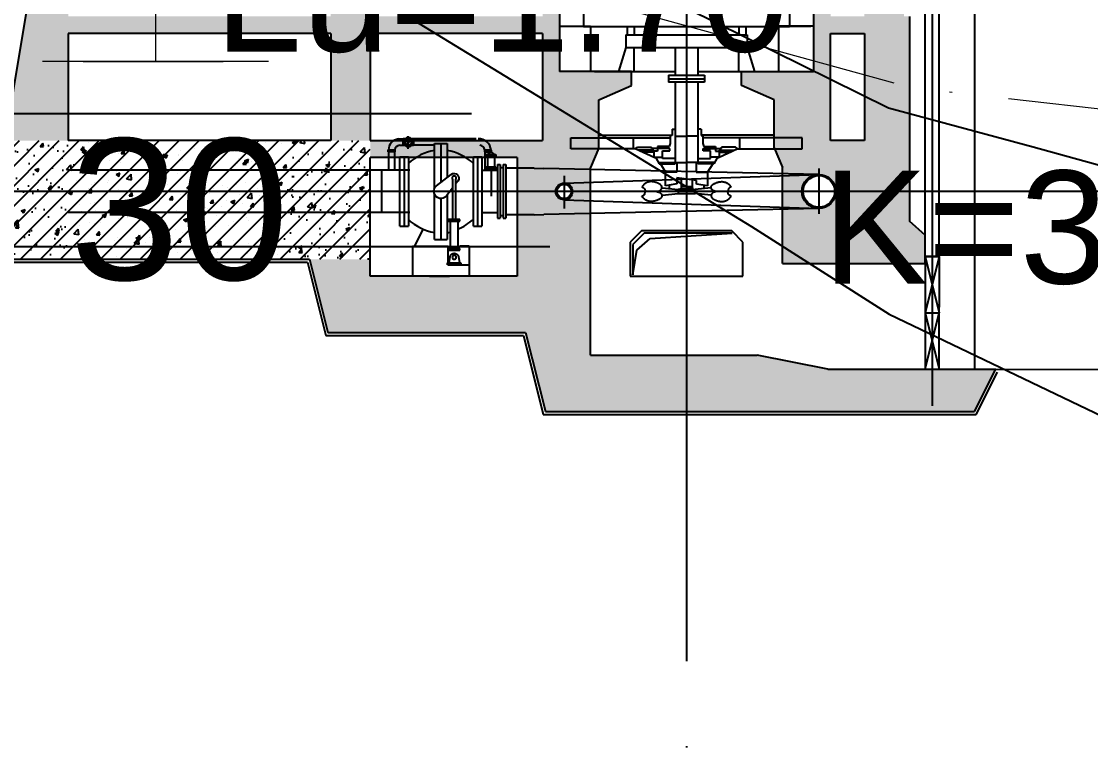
# Model space of a CAD drawing. Header units: inches. Extents: x 444671 to 463716, y 1783086 to 1794968.
# Drawn here: x 458194.8 to 458232.68, y 1784085.65 to 1784111.38 of the extents above; entities that cross this region are included whole.
import ezdxf

# ---------------------------------------------------------------- set-up
doc = ezdxf.new("R2010")
doc.units = ezdxf.units.IN
doc.header["$MEASUREMENT"] = 0
doc.linetypes.add('ACAD_ISO04W100', pattern=[30, 24, -3, 0, -3])
doc.linetypes.add('NG', pattern=[1.8, 0.8, -0.1, 0, -0.1, 0.8])
doc.layers.add('CONGTRINH', color=2, linetype='Continuous')
doc.layers.add('khoanmoi', color=3, linetype='Continuous')
for name, color, linetype, lineweight in [('doi', 33, 'Continuous', 25), ('nuocngam', 5, 'Continuous', 20), ('tham', 145, 'Continuous', 13)]:
    doc.layers.add(name, color=color, linetype=linetype, lineweight=lineweight)
doc.styles.add('25', font='', dxfattribs={"height": 5})
doc.styles.add('vn', font='')
doc.styles.get('25').set_extended_font_data('.VnArial')
doc.styles.get('vn').set_extended_font_data('.VnArial')
doc.linetypes.add('_lA2', pattern='A,2,-0.2,["xx",Standard,S=0.1,R=0,X=-0.1,Y=-0.05],-0.18', length=2.38)
doc.linetypes.add('_lB', pattern='A,2,-0.2,["xxx",Standard,S=0.1,R=0,X=-0.1,Y=-0.05],-0.26', length=2.46)

msp = doc.modelspace()

# ---------------------------------------------------------------- hatches: boundary and pattern name
at = {"layer": 'CONGTRINH'}
h = msp.add_hatch(dxfattribs=at)
h.set_pattern_fill('BETONGCT', color=256, scale=200, style=0)
h.set_pattern_definition([(50, (457271.7678, 1784018.2081), (1.4345204, -0.1255043), [0.15, -1.65]), (355, (457271.7678, 1784018.2081), (-0.2775027, 1.5043842), [0.12, -1.32]), (100.4514, (457271.8874, 1784018.1977), (1.1570188, 1.378879), [0.1274804, -1.4022841]), (46.1842, (457271.7678, 1784018.6081), (2.1344822, -0.331038), [0.225, -2.475]), (96.6356, (457271.9457, 1784018.5805), (1.8693255, 1.9482356), [0.1912206, -2.103426]), (351.1842, (457271.7678, 1784018.6081), (1.869324, 1.948237), [0.18, -1.98]), (21, (457271.9678, 1784018.5081), (1.1938142, -0.8052377), [0.15, -1.65]), (326, (457271.9678, 1784018.5081), (0.4866307, 1.4503), [0.12, -1.32]), (71.4514, (457272.0673, 1784018.441), (1.6804453, 0.645061), [0.1274804, -1.4022841]), (37.499997, (457271.7678, 1784018.2081), (0.0243197, 0.66578766), [0, -1.304, 0, -1.34, 0, -1.325]), (7.5, (457271.7678, 1784018.2081), (0.5261391, 0.78882337), [0, -0.76400003, 0, -1.27400006, 0, -0.505]), (327.5, (457271.3218, 1784018.2081), (1.06764492, -0.04510974), [0, -0.5, 0, -1.56, 0, -2.07]), (317.5, (457271.1218, 1784018.2081), (1.1663724, 0.20020995), [0, -0.65, 0, -1.036, 0, -1.47]), (45, (457271.7678, 1784018.2081), (-0.7071068, 0.7071067), []), (45, (457271.7678, 1784018.9152), (-0.7071068, 0.7071067), [])])
h.paths.add_polyline_path([(458196.4631, 1784110.9531), (458205.7631, 1784110.9531), (458205.7631, 1784107.1531), (458207.1631, 1784107.1531), (458207.1631, 1784107.7969), (458207.1631, 1784110.9531), (458213.2627, 1784110.9531), (458213.2627, 1784107.1531), (458207.1631, 1784107.1531), (458207.1631, 1784106.5531), (458212.363, 1784106.5531), (458212.363, 1784102.3531), (458207.1631, 1784102.3531), (458207.1631, 1784102.9517), (458205.0135, 1784102.9517), (458205.6631, 1784100.3531), (458212.663, 1784100.3531), (458213.363, 1784097.5531), (458228.563, 1784097.5531), (458229.313, 1784099.0531), (458223.363, 1784099.0531), (458220.863, 1784099.5531), (458214.963, 1784099.5531), (458214.963, 1784106.2031), (458215.2628, 1784106.8681), (458215.2628, 1784108.6029), (458216.413, 1784109.1029), (458216.413, 1784109.5986), (458213.8627, 1784109.6029), (458213.8627, 1784116.1531), (458195.4631, 1784116.1531), (458195.4631, 1784114.6531), (458194.2131, 1784107.1531), (458196.4631, 1784107.1531)])
h.paths.add_polyline_path([(458196.4631, 1784111.5531), (458196.4631, 1784115.5531), (458205.7631, 1784115.5531), (458205.7631, 1784111.5531)], flags=16)
h.paths.add_polyline_path([(458207.1631, 1784111.5531), (458207.1631, 1784115.5531), (458213.2627, 1784115.5531), (458213.2627, 1784111.5531)], flags=16)
edge = h.paths.add_edge_path(flags=16)
edge.add_ellipse((458214.0272, 1784105.3529), major_axis=(0.2096, 0.2096), ratio=1, start_angle=135, end_angle=315, ccw=False)
edge.add_ellipse((458214.0272, 1784105.3529), major_axis=(-0.2096, 0.2096), ratio=1, start_angle=-135, end_angle=45, ccw=False)
h.paths.add_polyline_path([(458226.813, 1784102.8031), (458226.813, 1784103.8031), (458226.263, 1784104.3031), (458226.263, 1784111.5531), (458226.063, 1784111.5531), (458226.063, 1784116.1531), (458222.8632, 1784116.1531), (458222.8632, 1784111.2029), (458222.8632, 1784109.6029), (458220.3132, 1784109.5986), (458220.3132, 1784109.1029), (458221.4632, 1784108.6029), (458221.4632, 1784106.9024), (458221.7632, 1784106.2031), (458221.7632, 1784102.8031)])
edge = h.paths.add_edge_path(flags=16)
edge.add_ellipse((458223.0501, 1784105.3529), major_axis=(-0.4269, 0.4269), ratio=1, start_angle=-135, end_angle=45, ccw=False)
edge.add_ellipse((458223.0501, 1784105.3529), major_axis=(-0.4269, 0.4269), ratio=1, start_angle=45, end_angle=225, ccw=False)
h.paths.add_polyline_path([(458223.463, 1784107.1531), (458223.463, 1784110.9531), (458224.663, 1784110.9531), (458224.663, 1784107.1531)], flags=16)
h.paths.add_polyline_path([(458223.4632, 1784111.5531), (458224.663, 1784111.5531), (458224.663, 1784115.5531), (458223.4632, 1784115.5531)], flags=17)
h = msp.add_hatch(dxfattribs=at)
h.set_pattern_fill('BETONGCT', color=256, scale=200, style=0)
h.set_pattern_definition([(50, (457271.7678, 1784072.3153), (1.4345204, -0.1255043), [0.15, -1.65]), (355, (457271.7678, 1784072.3153), (-0.2775027, 1.5043842), [0.12, -1.32]), (100.4514, (457271.8874, 1784072.3048), (1.1570188, 1.378879), [0.1274804, -1.4022841]), (46.1842, (457271.7678, 1784072.7153), (2.1344822, -0.331038), [0.225, -2.475]), (96.6356, (457271.9457, 1784072.6877), (1.8693255, 1.9482356), [0.1912206, -2.103426]), (351.1842, (457271.7678, 1784072.7153), (1.869324, 1.948237), [0.18, -1.98]), (21, (457271.9678, 1784072.6153), (1.1938142, -0.8052377), [0.15, -1.65]), (326, (457271.9678, 1784072.6153), (0.4866307, 1.4503), [0.12, -1.32]), (71.4514, (457272.0673, 1784072.5482), (1.6804453, 0.645061), [0.1274804, -1.4022841]), (37.499997, (457271.7678, 1784072.3153), (0.0243197, 0.66578766), [0, -1.304, 0, -1.34, 0, -1.325]), (7.5, (457271.7678, 1784072.3153), (0.5261391, 0.78882337), [0, -0.76400003, 0, -1.27400006, 0, -0.505]), (327.5, (457271.3218, 1784072.3153), (1.06764492, -0.04510974), [0, -0.5, 0, -1.56, 0, -2.07]), (317.5, (457271.1218, 1784072.3153), (1.1663724, 0.20020995), [0, -0.65, 0, -1.036, 0, -1.47]), (45, (457271.7678, 1784072.3153), (-0.7071068, 0.7071067), []), (45, (457271.7678, 1784073.0224), (-0.7071068, 0.7071067), [])])
h.paths.add_polyline_path([(458194.2131, 1784107.1531), (458193.9631, 1784105.653), (458193.9631, 1784105.3529), (458207.1631, 1784105.3529), (458207.1631, 1784107.1531)])
h.paths.add_polyline_path([(458200.8627, 1784103.2254), (458201.3636, 1784103.2254), (458201.1132, 1784102.9517), (458207.1631, 1784102.9517), (458207.1631, 1784105.3529), (458193.9631, 1784105.3529), (458193.9631, 1784102.9517), (458201.1131, 1784102.9517)])
h.paths.add_polyline_path([(458205.8425, 1784106.2333), (458205.8425, 1784107.4729), (458206.4509, 1784107.4729), (458206.4509, 1784106.2333)], flags=9)
h.paths.add_polyline_path([(458205.8682, 1784103.8252), (458205.8682, 1784105.0809), (458206.4767, 1784105.0809), (458206.4767, 1784103.8252)], flags=24)
h.paths.add_polyline_path([(458201.2608, 1784103.4238), (458203.1308, 1784103.4238), (458203.1308, 1784104.0538), (458201.2608, 1784104.0538)], flags=24)

# ---------------------------------------------------------------- linework, layer by layer
at = {"layer": 'CONGTRINH', "color": 0, "linetype": 'ACAD_ISO04W100', "lineweight": 25}
msp.add_line((458218.363, 1784142.8076), (458218.363, 1784085.6504), dxfattribs=at)
at = {"layer": 'CONGTRINH'}
for p, q in [((458227.063, 1784122.5983), (458227.063, 1784097.7531)), ((458213.8627, 1784116.1531), (458213.8627, 1784109.6029)), ((458222.8632, 1784116.1531), (458222.8632, 1784109.6029)), ((458226.813, 1784102.8031), (458226.813, 1784116.1531)), ((458227.313, 1784103.0524), (458227.313, 1784116.1531)), ((458214.7131, 1784115.5387), (458214.7131, 1784111.1986)), ((458222.0131, 1784115.5387), (458222.0131, 1784111.1986)), ((458228.563, 1784114.9031), (458228.563, 1784099.0531)), ((458195.4631, 1784114.6531), (458193.9631, 1784105.653)), ((458226.263, 1784111.5531), (458226.263, 1784104.3031)), ((458205.7631, 1784110.9531), (458196.4631, 1784110.9531)), ((458196.4631, 1784110.9531), (458196.4631, 1784107.1531)), ((458205.7631, 1784110.9531), (458205.7631, 1784107.1531)), ((458207.1631, 1784110.9531), (458207.1631, 1784107.1531)), ((458213.2627, 1784110.9531), (458207.1631, 1784110.9531)), ((458213.2627, 1784110.9531), (458213.2627, 1784107.1531)), ((458213.8628, 1784111.2029), (458214.963, 1784111.2029)), ((458214.7131, 1784111.1986), (458222.0131, 1784111.1986)), ((458214.963, 1784111.2029), (458214.963, 1784109.6029)), ((458216.2631, 1784111.1986), (458216.2631, 1784110.8986)), ((458216.5131, 1784111.1986), (458216.5131, 1784110.8986)), ((458220.2131, 1784111.1986), (458220.2131, 1784110.8986)), ((458220.4631, 1784111.1986), (458220.4631, 1784110.8986)), ((458221.6232, 1784111.2029), (458221.6232, 1784109.6029)), ((458222.8632, 1784111.2029), (458221.6232, 1784111.2029)), ((458221.6232, 1784111.2029), (458222.763, 1784111.2029)), ((458223.463, 1784110.9531), (458224.663, 1784110.9531)), ((458223.463, 1784107.1531), (458223.463, 1784110.9531)), ((458224.663, 1784110.9531), (458224.663, 1784107.1531)), ((458216.2131, 1784110.8986), (458216.2131, 1784110.4486)), ((458216.2131, 1784110.8986), (458220.5131, 1784110.8986)), ((458220.5131, 1784110.8986), (458220.5131, 1784110.4486)), ((458216.2131, 1784110.4577), (458215.9535, 1784109.5986)), ((458216.2131, 1784110.4577), (458220.5131, 1784110.4577)), ((458216.5131, 1784109.5986), (458216.5131, 1784110.4577)), ((458217.9631, 1784110.4577), (458217.9631, 1784109.4686)), ((458218.7629, 1784110.4577), (458218.7629, 1784109.4686)), ((458220.2131, 1784109.5986), (458220.2131, 1784110.4577)), ((458220.5131, 1784110.4577), (458220.7727, 1784109.5986)), ((458216.413, 1784109.6029), (458213.8627, 1784109.6029)), ((458215.1031, 1784109.5986), (458217.9631, 1784109.5986)), ((458216.4131, 1784109.103), (458216.413, 1784109.6029)), ((458216.7305, 1784109.6029), (458217.4389, 1784109.6029)), ((458217.7216, 1784109.4686), (458219.0047, 1784109.4686)), ((458217.7216, 1784109.4686), (458217.7216, 1784109.2271)), ((458218.7629, 1784109.5986), (458221.6225, 1784109.5986)), ((458219.0047, 1784109.4686), (458219.0047, 1784109.2271)), ((458220.3132, 1784109.6029), (458222.8632, 1784109.6029)), ((458220.3132, 1784109.103), (458220.3132, 1784109.6029)), ((458215.2628, 1784108.6029), (458216.4131, 1784109.103)), ((458217.7216, 1784109.3486), (458219.0047, 1784109.3486)), ((458219.0047, 1784109.2271), (458217.7216, 1784109.2271)), ((458217.9631, 1784109.2271), (458217.9631, 1784106.3769)), ((458218.7629, 1784109.2271), (458218.7629, 1784106.3769)), ((458221.4632, 1784108.6029), (458220.3132, 1784109.103)), ((458215.2628, 1784106.9024), (458215.2628, 1784108.6029)), ((458221.4632, 1784106.9024), (458221.4632, 1784108.6029)), ((458210.7518, 1784108.1029), (458100.8848, 1784108.1029)), ((458217.8492, 1784107.5558), (458217.9631, 1784107.5558)), ((458217.8492, 1784107.5558), (458217.8492, 1784107.3364)), ((458218.8767, 1784107.5558), (458218.7629, 1784107.5558)), ((458218.8767, 1784107.5558), (458218.8767, 1784107.3364)), ((458205.7631, 1784107.1531), (458196.4631, 1784107.1531)), ((458207.1631, 1784107.1531), (458213.2627, 1784107.1531)), ((458208.1624, 1784107.214), (458208.3228, 1784107.214)), ((458208.3228, 1784106.9816), (458208.3228, 1784107.2283)), ((458208.3228, 1784107.2283), (458208.3944, 1784107.2283)), ((458208.3586, 1784106.9816), (458208.3586, 1784107.2283)), ((458208.3944, 1784107.2283), (458208.3944, 1784106.9816)), ((458208.5089, 1784106.8655), (458208.5089, 1784107.309)), ((458208.6235, 1784107.2283), (458208.695, 1784107.2283)), ((458208.6235, 1784106.9816), (458208.6235, 1784107.2283)), ((458208.6592, 1784106.9816), (458208.6592, 1784107.2283)), ((458208.695, 1784107.2283), (458208.695, 1784106.9816)), ((458210.9109, 1784107.214), (458208.695, 1784107.214)), ((458214.2628, 1784107.248), (458217.7821, 1784107.248)), ((458214.2628, 1784106.8681), (458214.2628, 1784107.248)), ((458215.2628, 1784107.3529), (458217.8492, 1784107.3529)), ((458216.4808, 1784106.8681), (458216.4808, 1784107.248)), ((458217.8492, 1784107.3364), (458217.7821, 1784107.3364)), ((458217.7821, 1784107.3364), (458217.7821, 1784107.052)), ((458217.9631, 1784107.3074), (458218.363, 1784107.3074)), ((458218.7629, 1784107.3074), (458218.3631, 1784107.3074)), ((458221.4632, 1784107.3529), (458218.8767, 1784107.3529)), ((458218.8767, 1784107.3364), (458218.9439, 1784107.3364)), ((458218.9439, 1784107.3364), (458218.9439, 1784107.052)), ((458222.4632, 1784107.248), (458218.9439, 1784107.248)), ((458220.2454, 1784106.8681), (458220.2454, 1784107.248)), ((458222.4632, 1784106.8681), (458222.4632, 1784107.248)), ((458224.663, 1784107.1531), (458223.463, 1784107.1531)), ((458207.7895, 1784106.8218), (458208.0365, 1784106.8218)), ((458207.7895, 1784106.7538), (458207.7895, 1784106.8218)), ((458207.7895, 1784106.7878), (458208.0365, 1784106.7878)), ((458208.0365, 1784106.8218), (458208.0365, 1784106.7538)), ((458208.194, 1784106.9945), (458208.3228, 1784106.9945)), ((458208.3944, 1784106.9816), (458208.3228, 1784106.9816)), ((458208.695, 1784106.9816), (458208.6235, 1784106.9816)), ((458209.438, 1784106.9923), (458208.695, 1784106.9923)), ((458209.438, 1784105.4619), (458209.438, 1784107.0538)), ((458209.438, 1784107.0538), (458209.888, 1784107.0538)), ((458209.663, 1784107.0538), (458209.663, 1784105.6694)), ((458209.888, 1784107.0538), (458209.888, 1784105.8441)), ((458211.2041, 1784106.8195), (458211.2041, 1784106.7516)), ((458211.4511, 1784106.8195), (458211.2041, 1784106.8195)), ((458211.4511, 1784106.7856), (458211.2041, 1784106.7856)), ((458211.4511, 1784106.7516), (458211.4511, 1784106.8195)), ((458216.545, 1784106.8681), (458214.2628, 1784106.8681)), ((458215.2628, 1784106.9024), (458214.963, 1784106.2031)), ((458217.2354, 1784106.5397), (458216.5449, 1784106.8681)), ((458216.545, 1784106.8681), (458216.6252, 1784106.9215)), ((458216.6251, 1784106.9215), (458217.1215, 1784106.9223)), ((458217.2027, 1784106.8122), (458216.6625, 1784106.8122)), ((458217.1215, 1784106.8791), (458217.1215, 1784106.9223)), ((458217.3313, 1784106.8791), (458217.1215, 1784106.8791)), ((458217.2027, 1784106.8122), (458217.2027, 1784106.5647)), ((458217.3327, 1784106.7831), (458217.2027, 1784106.7831)), ((458217.3313, 1784106.9402), (458217.3313, 1784106.8791)), ((458217.746, 1784106.9402), (458217.3313, 1784106.9402)), ((458217.3327, 1784106.8768), (458217.3327, 1784106.7831)), ((458217.7739, 1784106.8768), (458217.3327, 1784106.8768)), ((458217.5162, 1784106.517), (458217.5162, 1784106.7885)), ((458217.5162, 1784106.7885), (458217.7739, 1784106.7885)), ((458217.7821, 1784107.052), (458217.746, 1784106.9402)), ((458217.7739, 1784106.7885), (458217.7739, 1784106.8768)), ((458218.9439, 1784107.052), (458218.98, 1784106.9402)), ((458218.9521, 1784106.7885), (458218.9521, 1784106.8768)), ((458218.9521, 1784106.8768), (458219.3934, 1784106.8768)), ((458219.21, 1784106.7885), (458218.9521, 1784106.7885)), ((458218.98, 1784106.9402), (458219.3949, 1784106.9402)), ((458219.21, 1784106.517), (458219.21, 1784106.7885)), ((458219.3934, 1784106.8768), (458219.3934, 1784106.7831)), ((458219.3934, 1784106.7831), (458219.5234, 1784106.7831)), ((458219.3949, 1784106.9402), (458219.3949, 1784106.8791)), ((458219.3949, 1784106.8791), (458219.6046, 1784106.8791)), ((458220.1812, 1784106.8681), (458219.4908, 1784106.5397)), ((458219.5234, 1784106.8122), (458219.5234, 1784106.5647)), ((458219.5234, 1784106.8122), (458220.0637, 1784106.8122)), ((458219.6046, 1784106.8791), (458219.6046, 1784106.9223)), ((458220.1011, 1784106.9215), (458219.6046, 1784106.9223)), ((458220.1812, 1784106.8681), (458220.1011, 1784106.9215)), ((458220.1812, 1784106.8682), (458222.4632, 1784106.8681)), ((458221.4632, 1784106.9024), (458221.7632, 1784106.2031)), ((458212.363, 1784106.5531), (458207.1631, 1784106.5531)), ((458207.1631, 1784102.3531), (458207.1631, 1784106.5531)), ((458208.0365, 1784106.7538), (458207.7895, 1784106.7538)), ((458207.8038, 1784106.7538), (458207.8038, 1784106.1023)), ((458208.0222, 1784106.7538), (458208.0222, 1784106.1023)), ((458208.213, 1784104.1259), (458208.213, 1784106.5788)), ((458208.213, 1784106.5788), (458208.513, 1784106.5788)), ((458208.363, 1784106.5788), (458208.363, 1784104.1259)), ((458208.513, 1784106.5788), (458208.513, 1784104.1259)), ((458210.813, 1784104.1259), (458210.813, 1784106.5788)), ((458210.813, 1784106.5788), (458211.113, 1784106.5788)), ((458210.963, 1784106.5788), (458210.963, 1784104.1259)), ((458211.113, 1784106.5788), (458211.113, 1784104.1259)), ((458211.2041, 1784106.7516), (458211.4511, 1784106.7516)), ((458211.2184, 1784106.7516), (458211.2184, 1784106.1023)), ((458211.263, 1784106.6567), (458211.613, 1784106.6567)), ((458211.263, 1784106.6567), (458211.263, 1784106.5867)), ((458211.263, 1784106.5867), (458211.613, 1784106.5867)), ((458211.313, 1784106.5867), (458211.313, 1784106.2223)), ((458211.4368, 1784106.7516), (458211.4368, 1784106.7277)), ((458211.563, 1784106.5867), (458211.563, 1784106.2223)), ((458211.613, 1784106.6567), (458211.613, 1784106.5867)), ((458212.363, 1784106.5531), (458212.363, 1784102.3531)), ((458217.2027, 1784106.7433), (458216.8074, 1784106.7433)), ((458217.2027, 1784106.5647), (458217.5162, 1784106.5647)), ((458217.2768, 1784106.5397), (458217.2354, 1784106.5397)), ((458217.2769, 1784106.5397), (458217.3945, 1784106.3306)), ((458217.3684, 1784106.3769), (458218.363, 1784106.3769)), ((458217.9631, 1784106.5167), (458217.5162, 1784106.517)), ((458217.9649, 1784106.3306), (458217.9649, 1784106.3769)), ((458218.0228, 1784106.3769), (458218.0228, 1784106.0382)), ((458219.3577, 1784106.3769), (458218.3631, 1784106.3769)), ((458218.7034, 1784106.3769), (458218.7034, 1784106.0382)), ((458218.7614, 1784106.3306), (458218.7614, 1784106.3769)), ((458218.7629, 1784106.5167), (458219.21, 1784106.517)), ((458219.5234, 1784106.5647), (458219.21, 1784106.5647)), ((458219.4493, 1784106.5397), (458219.3317, 1784106.3306)), ((458219.4908, 1784106.5397), (458219.4493, 1784106.5397)), ((458219.5234, 1784106.7433), (458219.9187, 1784106.7433)), ((458208.5642, 1784106.1023), (458196.4631, 1784106.1022)), ((458207.563, 1784106.1023), (458207.563, 1784104.6017)), ((458208.213, 1784106.1023), (458207.563, 1784106.1023)), ((458211.113, 1784106.1023), (458211.663, 1784106.1023)), ((458211.263, 1784106.2223), (458211.263, 1784106.1023)), ((458211.263, 1784106.2223), (458211.613, 1784106.2223)), ((458211.263, 1784106.1723), (458211.613, 1784106.1723)), ((458211.438, 1784106.2046), (458211.438, 1784105.1815)), ((458211.613, 1784106.2223), (458211.613, 1784106.1023)), ((458211.663, 1784106.3038), (458211.663, 1784104.4009)), ((458211.663, 1784106.3038), (458211.763, 1784106.3038)), ((458211.763, 1784106.3038), (458211.763, 1784104.4009)), ((458211.763, 1784106.2038), (458211.863, 1784106.2038)), ((458211.863, 1784106.3038), (458211.863, 1784104.4009)), ((458211.863, 1784106.3038), (458211.963, 1784106.3038)), ((458211.963, 1784106.3038), (458211.963, 1784104.4009)), ((458212.963, 1784106.1773), (458211.963, 1784106.1773)), ((458212.963, 1784106.1773), (458213.313, 1784106.1696)), ((458223.0501, 1784105.9567), (458213.313, 1784106.1696)), ((458214.963, 1784099.5531), (458214.963, 1784106.2031)), ((458217.3945, 1784106.3306), (458217.4356, 1784106.3306)), ((458217.4356, 1784106.3306), (458217.6239, 1784106.0382)), ((458217.4356, 1784106.3306), (458217.9649, 1784106.3306)), ((458217.6238, 1784105.5468), (458217.6238, 1784106.0382)), ((458218.0228, 1784106.0382), (458217.6238, 1784106.0382)), ((458218.7034, 1784106.0382), (458219.1023, 1784106.0382)), ((458219.2906, 1784106.3306), (458218.7614, 1784106.3306)), ((458219.2906, 1784106.3306), (458219.1023, 1784106.0382)), ((458219.1023, 1784106.0382), (458219.1023, 1784105.5468)), ((458219.3317, 1784106.3306), (458219.2906, 1784106.3306)), ((458221.7632, 1784102.8031), (458221.7632, 1784106.2031)), ((458223.0501, 1784106.1622), (458223.0501, 1784104.5614)), ((458210.0744, 1784105.7793), (458210.0744, 1784104.3639)), ((458210.1944, 1784104.3639), (458210.1944, 1784105.7793)), ((458214.0272, 1784105.6493), (458223.0501, 1784105.9567)), ((458214.0272, 1784105.9072), (458214.0272, 1784104.7543)), ((458218.0228, 1784105.6256), (458217.7522, 1784105.5703)), ((458218.0228, 1784105.8335), (458218.0228, 1784105.6256)), ((458218.7155, 1784105.7384), (458218.0228, 1784105.8335)), ((458218.1674, 1784105.8137), (458218.1674, 1784105.4422)), ((458218.5588, 1784105.7599), (458218.5588, 1784105.4422)), ((458218.7155, 1784105.6111), (458218.7155, 1784105.7384)), ((458236.5378, 1784105.3529), (458184.9895, 1784105.3529)), ((458209.438, 1784103.6509), (458209.438, 1784105.244)), ((458217.4967, 1784105.4804), (458218.0614, 1784105.4174)), ((458217.4967, 1784105.2168), (458218.0614, 1784105.2798)), ((458217.7522, 1784105.5703), (458217.6238, 1784105.5468)), ((458217.7522, 1784105.5703), (458217.7522, 1784105.4519)), ((458218.0614, 1784105.4174), (458218.0614, 1784105.2741)), ((458218.3569, 1784105.4174), (458218.0614, 1784105.4174)), ((458218.6649, 1784105.2741), (458218.0614, 1784105.2741)), ((458218.1217, 1784105.4174), (458218.1217, 1784105.4422)), ((458218.1217, 1784105.4422), (458218.3578, 1784105.4422)), ((458218.1674, 1784105.5327), (458218.5588, 1784105.5327)), ((458218.6045, 1784105.4422), (458218.3683, 1784105.4422)), ((458218.3692, 1784105.4174), (458218.6649, 1784105.4174)), ((458218.6045, 1784105.4174), (458218.6045, 1784105.4422)), ((458219.2295, 1784105.4804), (458218.6649, 1784105.4174)), ((458218.6649, 1784105.4174), (458218.6649, 1784105.2741)), ((458219.2295, 1784105.2168), (458218.6649, 1784105.2798)), ((458219.1023, 1784105.5468), (458218.7155, 1784105.6111)), ((458218.974, 1784105.5681), (458218.974, 1784105.4519)), ((458209.663, 1784105.1029), (458209.663, 1784103.6509)), ((458209.888, 1784105.2351), (458209.888, 1784103.6509)), ((458214.0272, 1784105.0566), (458223.0501, 1784104.7492)), ((458208.5642, 1784104.6017), (458196.4631, 1784104.6017)), ((458208.213, 1784104.6023), (458207.563, 1784104.6017)), ((458211.113, 1784104.6023), (458211.663, 1784104.6023)), ((458211.763, 1784104.5009), (458211.863, 1784104.5009)), ((458212.963, 1784104.5273), (458211.963, 1784104.5273)), ((458212.963, 1784104.5273), (458213.313, 1784104.535)), ((458223.0501, 1784104.7492), (458213.313, 1784104.535)), ((458208.213, 1784104.1259), (458208.513, 1784104.1259)), ((458209.9344, 1784104.3639), (458209.9344, 1784104.3039)), ((458210.3344, 1784104.3639), (458209.9344, 1784104.3639)), ((458209.9344, 1784104.3039), (458209.9904, 1784104.3039)), ((458209.9904, 1784104.3039), (458209.9904, 1784103.3293)), ((458209.9904, 1784104.3039), (458210.3344, 1784104.3039)), ((458210.0744, 1784104.3639), (458210.1944, 1784104.3639)), ((458210.2784, 1784103.3293), (458210.2784, 1784104.3039)), ((458210.3344, 1784104.3039), (458210.3344, 1784104.3639)), ((458210.813, 1784104.1259), (458211.113, 1784104.1259)), ((458211.663, 1784104.4009), (458211.763, 1784104.4009)), ((458211.863, 1784104.4009), (458211.963, 1784104.4009)), ((458226.813, 1784103.8031), (458226.263, 1784104.3031)), ((458209.0257, 1784104.0217), (458208.7333, 1784103.415)), ((458216.763, 1784103.9529), (458216.363, 1784103.5529)), ((458216.863, 1784103.8774), (458216.463, 1784103.4774)), ((458219.963, 1784103.9529), (458216.763, 1784103.9529)), ((458219.983, 1784103.8774), (458216.863, 1784103.8774)), ((458217.0746, 1784103.6865), (458219.983, 1784103.8774)), ((458220.363, 1784103.5529), (458219.963, 1784103.9529)), ((458226.813, 1784102.8031), (458226.813, 1784103.8031)), ((458226.813, 1784102.8031), (458226.813, 1784103.8031)), ((458100.7673, 1784103.4029), (458213.516, 1784103.4029)), ((458208.6618, 1784103.4156), (458208.6618, 1784102.3529)), ((458208.6618, 1784103.4156), (458209.9164, 1784103.4156)), ((458209.438, 1784103.6509), (458209.888, 1784103.6509)), ((458209.9164, 1784102.7528), (458209.9164, 1784103.4156)), ((458210.6618, 1784103.4156), (458210.3388, 1784103.4156)), ((458210.6618, 1784103.4156), (458210.662, 1784102.3529)), ((458216.363, 1784103.5529), (458216.363, 1784102.3529)), ((458216.463, 1784103.4774), (458216.463, 1784102.4051)), ((458216.6087, 1784103.2709), (458217.0746, 1784103.6865)), ((458220.363, 1784102.3529), (458220.363, 1784103.5529)), ((458209.9344, 1784103.3293), (458209.9344, 1784103.2693)), ((458210.2784, 1784103.3293), (458209.9344, 1784103.3293)), ((458209.9344, 1784103.2693), (458210.3344, 1784103.2693)), ((458210.3344, 1784103.3293), (458210.2784, 1784103.3293)), ((458210.3344, 1784103.2693), (458210.3344, 1784103.3293)), ((458216.463, 1784102.4051), (458216.6087, 1784103.2709)), ((458227.313, 1784103.0524), (458226.813, 1784101.0524)), ((458226.813, 1784103.0524), (458227.313, 1784101.0524)), ((458226.813, 1784103.0524), (458226.813, 1784101.2524)), ((458226.813, 1784103.0524), (458227.313, 1784103.0524)), ((458227.313, 1784103.0524), (458226.813, 1784103.0524)), ((458227.313, 1784103.0524), (458227.313, 1784101.2524)), ((458193.9631, 1784102.9517), (458205.0135, 1784102.9517)), ((458193.9631, 1784102.8517), (458204.9354, 1784102.8517)), ((458204.9354, 1784102.8517), (458205.5851, 1784100.2531)), ((458205.0135, 1784102.9517), (458205.6631, 1784100.3531)), ((458209.9164, 1784102.7528), (458210.662, 1784102.753)), ((458209.9424, 1784102.8243), (458210.3264, 1784102.8243)), ((458221.7632, 1784102.8031), (458226.813, 1784102.8031)), ((458212.363, 1784102.3531), (458207.1631, 1784102.3531)), ((458209.2637, 1784102.3531), (458209.972, 1784102.3531)), ((458216.363, 1784102.3529), (458220.363, 1784102.3529)), ((458226.813, 1784101.2524), (458226.813, 1784099.0525)), ((458227.313, 1784099.0525), (458227.313, 1784101.2524)), ((458226.813, 1784099.0525), (458227.313, 1784101.0524)), ((458226.813, 1784101.0524), (458227.313, 1784099.0525)), ((458226.813, 1784101.0524), (458227.313, 1784101.0524)), ((458205.6631, 1784100.3531), (458212.663, 1784100.3531)), ((458212.663, 1784100.3531), (458213.363, 1784097.5531)), ((458205.5851, 1784100.2531), (458212.5849, 1784100.2531)), ((458212.5849, 1784100.2531), (458213.2849, 1784097.4531)), ((458214.963, 1784099.5531), (458220.863, 1784099.5531)), ((458223.363, 1784099.0531), (458220.863, 1784099.5531)), ((458223.363, 1784099.0531), (458229.313, 1784099.0531)), ((458226.813, 1784099.0531), (458227.313, 1784099.0531)), ((458228.563, 1784097.5531), (458229.313, 1784099.0531)), ((458228.6248, 1784097.4531), (458229.3765, 1784098.9565)), ((458213.2849, 1784097.4531), (458228.6248, 1784097.4531)), ((458213.363, 1784097.5531), (458228.563, 1784097.5531))]:
    msp.add_line(p, q, dxfattribs=at)
at = {"layer": 'CONGTRINH', "extrusion": (3.06152e-16, 0, -1)}
for p, q in [((458209.5097, 1784105.5504), (458210.0322, 1784105.956)), ((458210.2661, 1784105.7222), (458210.1944, 1784105.6298)), ((458210.0744, 1784105.4752), (458209.8605, 1784105.1997)), ((458209.9512, 1784102.8243), (458209.987, 1784103.0472)), ((458210.2818, 1784103.0472), (458210.3176, 1784102.8243)), ((458209.8944, 1784102.8243), (458209.9424, 1784102.8243)), ((458209.8944, 1784102.7523), (458209.8944, 1784102.8243)), ((458210.3744, 1784102.7523), (458209.8944, 1784102.7523)), ((458210.3264, 1784102.8243), (458210.3744, 1784102.8243)), ((458210.3744, 1784102.8243), (458210.3744, 1784102.7523))]:
    msp.add_line(p, q, dxfattribs=at)
at = {"layer": 'CONGTRINH'}
for points in [[(458217.3058, 1784105.3486), (458217.3318, 1784105.3546), (458217.3545, 1784105.3608), (458217.3741, 1784105.3672), (458217.391, 1784105.3738), (458217.4055, 1784105.3804), (458217.4179, 1784105.3871), (458217.4286, 1784105.3937), (458217.438, 1784105.4002), (458217.4462, 1784105.4065), (458217.4534, 1784105.4127), (458217.4598, 1784105.4188), (458217.4653, 1784105.4249), (458217.4702, 1784105.431), (458217.4744, 1784105.4371), (458217.4782, 1784105.4434), (458217.4815, 1784105.4499), (458217.4845, 1784105.4565), (458217.487, 1784105.4634), (458217.4891, 1784105.4705), (458217.4908, 1784105.4779), (458217.4918, 1784105.4854), (458217.4923, 1784105.4931), (458217.4921, 1784105.5011), (458217.4911, 1784105.5093), (458217.4894, 1784105.5176), (458217.487, 1784105.5261), (458217.4838, 1784105.5346), (458217.4799, 1784105.5432), (458217.4754, 1784105.5516), (458217.4702, 1784105.5598), (458217.4643, 1784105.5677), (458217.4579, 1784105.5753), (458217.4509, 1784105.5826), (458217.4434, 1784105.5894), (458217.4354, 1784105.5959), (458217.427, 1784105.6021), (458217.4182, 1784105.608), (458217.4091, 1784105.6136), (458217.3997, 1784105.619), (458217.3901, 1784105.6242), (458217.3803, 1784105.6293), (458217.3703, 1784105.6342), (458217.3602, 1784105.639), (458217.3499, 1784105.6436), (458217.3395, 1784105.6481), (458217.329, 1784105.6525), (458217.3184, 1784105.6567), (458217.3077, 1784105.6608), (458217.2969, 1784105.6648), (458217.286, 1784105.6686), (458217.2749, 1784105.6724), (458217.2637, 1784105.6759), (458217.2521, 1784105.6793), (458217.2403, 1784105.6825), (458217.2282, 1784105.6856), (458217.2156, 1784105.6884), (458217.2027, 1784105.691), (458217.1894, 1784105.6934), (458217.176, 1784105.6955), (458217.1624, 1784105.6973), (458217.1489, 1784105.6987), (458217.1356, 1784105.6998), (458217.1224, 1784105.7005), (458217.1097, 1784105.7007), (458217.0974, 1784105.7005), (458217.0855, 1784105.6998), (458217.0739, 1784105.6987), (458217.0626, 1784105.6971), (458217.0514, 1784105.6952), (458217.0403, 1784105.6929), (458217.0293, 1784105.6902), (458217.0181, 1784105.6872), (458217.0069, 1784105.6839), (458216.9955, 1784105.6802), (458216.9842, 1784105.6763), (458216.9729, 1784105.672), (458216.9617, 1784105.6675), (458216.9508, 1784105.6627), (458216.9401, 1784105.6577), (458216.9298, 1784105.6525), (458216.9198, 1784105.647), (458216.9103, 1784105.6413), (458216.901, 1784105.6354), (458216.8921, 1784105.6292), (458216.8834, 1784105.6227), (458216.875, 1784105.616), (458216.8667, 1784105.6091), (458216.8586, 1784105.6018), (458216.8506, 1784105.5943), (458216.8426, 1784105.5862), (458216.8343, 1784105.5774), (458216.8258, 1784105.5675), (458216.8168, 1784105.5564), (458216.8072, 1784105.5438), (458216.7969, 1784105.5295), (458216.7857, 1784105.5132)], [(458219.4204, 1784105.3486), (458219.3943, 1784105.3546), (458219.3717, 1784105.3608), (458219.352, 1784105.3672), (458219.3352, 1784105.3738), (458219.3207, 1784105.3804), (458219.3082, 1784105.3871), (458219.2975, 1784105.3937), (458219.2882, 1784105.4002), (458219.28, 1784105.4065), (458219.2727, 1784105.4127), (458219.2664, 1784105.4188), (458219.2608, 1784105.4249), (458219.256, 1784105.431), (458219.2517, 1784105.4371), (458219.248, 1784105.4434), (458219.2446, 1784105.4499), (458219.2417, 1784105.4565), (458219.2391, 1784105.4634), (458219.237, 1784105.4705), (458219.2354, 1784105.4779), (458219.2343, 1784105.4854), (458219.2339, 1784105.4931), (458219.2341, 1784105.5011), (458219.235, 1784105.5093), (458219.2367, 1784105.5176), (458219.2392, 1784105.5261), (458219.2424, 1784105.5346), (458219.2462, 1784105.5432), (458219.2508, 1784105.5516), (458219.256, 1784105.5598), (458219.2618, 1784105.5677), (458219.2682, 1784105.5753), (458219.2752, 1784105.5826), (458219.2828, 1784105.5894), (458219.2907, 1784105.5959), (458219.2992, 1784105.6021), (458219.308, 1784105.608), (458219.3171, 1784105.6136), (458219.3265, 1784105.619), (458219.3361, 1784105.6242), (458219.3459, 1784105.6293), (458219.3559, 1784105.6342), (458219.366, 1784105.639), (458219.3763, 1784105.6436), (458219.3867, 1784105.6481), (458219.3972, 1784105.6525), (458219.4078, 1784105.6567), (458219.4185, 1784105.6608), (458219.4292, 1784105.6648), (458219.4401, 1784105.6686), (458219.4512, 1784105.6724), (458219.4625, 1784105.6759), (458219.474, 1784105.6793), (458219.4858, 1784105.6825), (458219.498, 1784105.6856), (458219.5105, 1784105.6884), (458219.5235, 1784105.691), (458219.5367, 1784105.6934), (458219.5502, 1784105.6955), (458219.5637, 1784105.6973), (458219.5772, 1784105.6987), (458219.5906, 1784105.6998), (458219.6037, 1784105.7005), (458219.6165, 1784105.7007), (458219.6288, 1784105.7005), (458219.6407, 1784105.6998), (458219.6522, 1784105.6987), (458219.6636, 1784105.6971), (458219.6747, 1784105.6952), (458219.6858, 1784105.6929), (458219.6969, 1784105.6902), (458219.708, 1784105.6872), (458219.7193, 1784105.6839), (458219.7306, 1784105.6802), (458219.742, 1784105.6763), (458219.7533, 1784105.672), (458219.7644, 1784105.6675), (458219.7754, 1784105.6627), (458219.7861, 1784105.6577), (458219.7964, 1784105.6525), (458219.8063, 1784105.647), (458219.8159, 1784105.6413), (458219.8251, 1784105.6354), (458219.8341, 1784105.6292), (458219.8427, 1784105.6227), (458219.8512, 1784105.616), (458219.8594, 1784105.6091), (458219.8675, 1784105.6018), (458219.8755, 1784105.5943), (458219.8836, 1784105.5862), (458219.8918, 1784105.5774), (458219.9003, 1784105.5675), (458219.9093, 1784105.5564), (458219.9189, 1784105.5438), (458219.9292, 1784105.5295), (458219.9404, 1784105.5132)], [(458216.7857, 1784105.5132), (458216.809, 1784105.5003), (458216.8275, 1784105.4894), (458216.8419, 1784105.4799), (458216.8529, 1784105.4716), (458216.8612, 1784105.4641), (458216.8675, 1784105.457), (458216.8723, 1784105.4499), (458216.8765, 1784105.4425), (458216.8806, 1784105.4345), (458216.8845, 1784105.4256), (458216.8882, 1784105.4159), (458216.8914, 1784105.405), (458216.8941, 1784105.393), (458216.8962, 1784105.3797), (458216.8974, 1784105.3649), (458216.8977, 1784105.3486)], [(458216.7857, 1784105.184), (458216.809, 1784105.1969), (458216.8275, 1784105.2079), (458216.8419, 1784105.2173), (458216.8529, 1784105.2256), (458216.8612, 1784105.2331), (458216.8675, 1784105.2402), (458216.8723, 1784105.2473), (458216.8765, 1784105.2547), (458216.8806, 1784105.2627), (458216.8845, 1784105.2716), (458216.8882, 1784105.2813), (458216.8914, 1784105.2922), (458216.8941, 1784105.3042), (458216.8962, 1784105.3175), (458216.8974, 1784105.3323), (458216.8977, 1784105.3486)], [(458217.3058, 1784105.3486), (458217.3318, 1784105.3427), (458217.3545, 1784105.3364), (458217.3741, 1784105.33), (458217.391, 1784105.3234), (458217.4055, 1784105.3168), (458217.4179, 1784105.3101), (458217.4286, 1784105.3035), (458217.438, 1784105.297), (458217.4462, 1784105.2907), (458217.4534, 1784105.2845), (458217.4598, 1784105.2784), (458217.4653, 1784105.2723), (458217.4702, 1784105.2662), (458217.4744, 1784105.2601), (458217.4782, 1784105.2538), (458217.4815, 1784105.2473), (458217.4845, 1784105.2407), (458217.487, 1784105.2338), (458217.4891, 1784105.2267), (458217.4908, 1784105.2193), (458217.4918, 1784105.2118), (458217.4923, 1784105.2041), (458217.4921, 1784105.1961), (458217.4911, 1784105.1879), (458217.4894, 1784105.1796), (458217.487, 1784105.1711), (458217.4838, 1784105.1626), (458217.4799, 1784105.1541), (458217.4754, 1784105.1457), (458217.4702, 1784105.1374), (458217.4643, 1784105.1295), (458217.4579, 1784105.1219), (458217.4509, 1784105.1146), (458217.4434, 1784105.1078), (458217.4354, 1784105.1013), (458217.427, 1784105.0951), (458217.4182, 1784105.0892), (458217.4091, 1784105.0836), (458217.3997, 1784105.0782), (458217.3901, 1784105.073), (458217.3803, 1784105.0679), (458217.3703, 1784105.063), (458217.3602, 1784105.0582), (458217.3499, 1784105.0536), (458217.3395, 1784105.0491), (458217.329, 1784105.0447), (458217.3184, 1784105.0405), (458217.3077, 1784105.0364), (458217.2969, 1784105.0324), (458217.286, 1784105.0286), (458217.2749, 1784105.0248), (458217.2637, 1784105.0213), (458217.2521, 1784105.0179), (458217.2403, 1784105.0147), (458217.2282, 1784105.0116), (458217.2156, 1784105.0088), (458217.2027, 1784105.0062), (458217.1894, 1784105.0038), (458217.176, 1784105.0017), (458217.1624, 1784104.9999), (458217.1489, 1784104.9985), (458217.1356, 1784104.9974), (458217.1224, 1784104.9967), (458217.1097, 1784104.9965), (458217.0974, 1784104.9967), (458217.0855, 1784104.9974), (458217.0739, 1784104.9985), (458217.0626, 1784105.0001), (458217.0514, 1784105.002), (458217.0403, 1784105.0043), (458217.0293, 1784105.007), (458217.0181, 1784105.01), (458217.0069, 1784105.0133), (458216.9955, 1784105.017), (458216.9842, 1784105.0209), (458216.9729, 1784105.0252), (458216.9617, 1784105.0297), (458216.9508, 1784105.0345), (458216.9401, 1784105.0395), (458216.9298, 1784105.0447), (458216.9198, 1784105.0502), (458216.9103, 1784105.0559), (458216.901, 1784105.0618), (458216.8921, 1784105.068), (458216.8834, 1784105.0745), (458216.875, 1784105.0812), (458216.8667, 1784105.0881), (458216.8586, 1784105.0954), (458216.8506, 1784105.1029), (458216.8426, 1784105.111), (458216.8343, 1784105.1198), (458216.8258, 1784105.1297), (458216.8168, 1784105.1408), (458216.8072, 1784105.1534), (458216.7969, 1784105.1677), (458216.7857, 1784105.184)], [(458219.4204, 1784105.3486), (458219.3943, 1784105.3427), (458219.3717, 1784105.3364), (458219.352, 1784105.33), (458219.3352, 1784105.3234), (458219.3207, 1784105.3168), (458219.3082, 1784105.3101), (458219.2975, 1784105.3035), (458219.2882, 1784105.297), (458219.28, 1784105.2907), (458219.2727, 1784105.2845), (458219.2664, 1784105.2784), (458219.2608, 1784105.2723), (458219.256, 1784105.2662), (458219.2517, 1784105.2601), (458219.248, 1784105.2538), (458219.2446, 1784105.2473), (458219.2417, 1784105.2407), (458219.2391, 1784105.2338), (458219.237, 1784105.2267), (458219.2354, 1784105.2193), (458219.2343, 1784105.2118), (458219.2339, 1784105.2041), (458219.2341, 1784105.1961), (458219.235, 1784105.1879), (458219.2367, 1784105.1796), (458219.2392, 1784105.1711), (458219.2424, 1784105.1626), (458219.2462, 1784105.1541), (458219.2508, 1784105.1457), (458219.256, 1784105.1374), (458219.2618, 1784105.1295), (458219.2682, 1784105.1219), (458219.2752, 1784105.1146), (458219.2828, 1784105.1078), (458219.2907, 1784105.1013), (458219.2992, 1784105.0951), (458219.308, 1784105.0892), (458219.3171, 1784105.0836), (458219.3265, 1784105.0782), (458219.3361, 1784105.073), (458219.3459, 1784105.0679), (458219.3559, 1784105.063), (458219.366, 1784105.0582), (458219.3763, 1784105.0536), (458219.3867, 1784105.0491), (458219.3972, 1784105.0447), (458219.4078, 1784105.0405), (458219.4185, 1784105.0364), (458219.4292, 1784105.0324), (458219.4401, 1784105.0286), (458219.4512, 1784105.0248), (458219.4625, 1784105.0213), (458219.474, 1784105.0179), (458219.4858, 1784105.0147), (458219.498, 1784105.0116), (458219.5105, 1784105.0088), (458219.5235, 1784105.0062), (458219.5367, 1784105.0038), (458219.5502, 1784105.0017), (458219.5637, 1784104.9999), (458219.5772, 1784104.9985), (458219.5906, 1784104.9974), (458219.6037, 1784104.9967), (458219.6165, 1784104.9965), (458219.6288, 1784104.9967), (458219.6407, 1784104.9974), (458219.6522, 1784104.9985), (458219.6636, 1784105.0001), (458219.6747, 1784105.002), (458219.6858, 1784105.0043), (458219.6969, 1784105.007), (458219.708, 1784105.01), (458219.7193, 1784105.0133), (458219.7306, 1784105.017), (458219.742, 1784105.0209), (458219.7533, 1784105.0252), (458219.7644, 1784105.0297), (458219.7754, 1784105.0345), (458219.7861, 1784105.0395), (458219.7964, 1784105.0447), (458219.8063, 1784105.0502), (458219.8159, 1784105.0559), (458219.8251, 1784105.0618), (458219.8341, 1784105.068), (458219.8427, 1784105.0745), (458219.8512, 1784105.0812), (458219.8594, 1784105.0881), (458219.8675, 1784105.0954), (458219.8755, 1784105.1029), (458219.8836, 1784105.111), (458219.8918, 1784105.1198), (458219.9003, 1784105.1297), (458219.9093, 1784105.1408), (458219.9189, 1784105.1534), (458219.9292, 1784105.1677), (458219.9404, 1784105.184)], [(458219.9404, 1784105.5132), (458219.9172, 1784105.5003), (458219.8986, 1784105.4894), (458219.8842, 1784105.4799), (458219.8732, 1784105.4716), (458219.8649, 1784105.4641), (458219.8587, 1784105.457), (458219.8538, 1784105.4499), (458219.8496, 1784105.4425), (458219.8455, 1784105.4345), (458219.8416, 1784105.4256), (458219.838, 1784105.4159), (458219.8347, 1784105.405), (458219.832, 1784105.393), (458219.83, 1784105.3797), (458219.8287, 1784105.3649), (458219.8284, 1784105.3486)], [(458229.313, 1784099.0531), (458290.1611, 1784099.003)]]:
    msp.add_lwpolyline(points, dxfattribs=at)
at = {"layer": 'CONGTRINH', "color": 0, "linetype": 'ACAD_ISO04W100', "lineweight": 25, "flags": 128}
msp.add_lwpolyline([(458201.5401, 1784105.3529), (458100.8161, 1784105.3529)], dxfattribs=at)
at = {"layer": 'CONGTRINH', "flags": 128}
msp.add_lwpolyline([(458219.9404, 1784105.184), (458219.9172, 1784105.1969), (458219.8986, 1784105.2079), (458219.8842, 1784105.2173), (458219.8732, 1784105.2256), (458219.8649, 1784105.2331), (458219.8587, 1784105.2402), (458219.8538, 1784105.2473), (458219.8496, 1784105.2547), (458219.8455, 1784105.2627), (458219.8416, 1784105.2716), (458219.838, 1784105.2813), (458219.8347, 1784105.2922), (458219.832, 1784105.3042), (458219.83, 1784105.3175), (458219.8287, 1784105.3323), (458219.8284, 1784105.3486)], dxfattribs=at)
at = {"layer": 'CONGTRINH'}
for centre, major_axis, ratio, start_param, end_param in [((458208.2222, 1784106.7985), (0.2969, 0.2969), 1, 0.9283048, 2.3005871), ((458208.5089, 1784107.1032), (0.081, 0.081), 1, 5.497787143188126, 11.78097245036771), ((458208.5089, 1784107.1032), (0.1163, 0.1163), 1, 0.0153733, 1.555423), ((458211.0184, 1784106.7962), (0.2969, 0.2969), 1, 5.5533945, 7.1540467), ((458208.2222, 1784106.7985), (0.1401, 0.1401), 1, 0.9283048, 2.2381284), ((458208.5089, 1784107.1032), (-0.1163, 0.1163), 1, 1.5861696, 3.1262194), ((458208.5089, 1784107.1032), (-0.0177, 0.0177), 1, 3.9269908, 10.2101761), ((458209.7724, 1784104.973), (-1.3194, 1.3194), 1, -0.6052226, -0.0445264), ((458209.5317, 1784104.9308), (-1.3516, 1.3516), 1, -1.5200546, -0.9728981), ((458211.0184, 1784106.7962), (0.1401, 0.1401), 1, 5.6158532, 6.9256768), ((458211.4368, 1784106.5867), (-0.0997, 0.0997), 1, 4.4464406, 6.5491337), ((458210.1344, 1784105.8243), (0.053, 0.053), 1, 4.8542861, 9.2828809), ((458214.0272, 1784105.3529), (-0.2096, 0.2096), 1, 3.9269908, 10.2101761), ((458223.0501, 1784105.3529), (-0.6037, 0.0013), 0.9999999, 3.143749046168368, 9.426934353347955), ((458223.0501, 1784105.3529), (-0.5598, 0.0015), 0.9999999, 3.1443235, 9.4275088), ((458214.0272, 1784105.3529), (-0.1785, 0.1785), 1, 3.9269908, 10.2101761), ((458209.7724, 1784105.7317), (-1.3194, 1.3194), 1, 1.6153227, 2.1760189), ((458208.8182, 1784106.8121), (-2.2347, 2.2347), 1, 2.8364726, 3.03927), ((458209.663, 1784105.4009), (1.076, 1.076), 1, 4.0754011, 4.1438511)]:
    msp.add_ellipse(centre, major_axis=major_axis, ratio=ratio, start_param=start_param, end_param=end_param, dxfattribs=at)
at = {"layer": 'CONGTRINH', "extrusion": (3.06152e-16, 2.46519e-32, -1)}
msp.add_ellipse((458210.1344, 1784105.8243), major_axis=(0.1179, 0.1179), ratio=1, start_param=-1.4454686, end_param=1.4454684, dxfattribs=at)
at = {"layer": 'CONGTRINH', "extrusion": (3.06152e-16, -4.93038e-32, -1)}
msp.add_ellipse((458209.663, 1784105.3529), major_axis=(-0.1768, 0.1768), ratio=1, start_param=3.0162648, end_param=6.4085131, dxfattribs=at)
at = {"layer": 'CONGTRINH', "extrusion": (3.06152e-16, -2.46519e-32, -1)}
msp.add_ellipse((458210.1344, 1784103.0193), major_axis=(-0.1061, 0.1061), ratio=1, start_param=5.6849118, end_param=8.4522551, dxfattribs=at)
at = {"layer": 'CONGTRINH', "extrusion": (3.06152e-16, 4.93038e-32, -1)}
msp.add_ellipse((458210.1344, 1784103.0193), major_axis=(0.0495, 0.0495), ratio=1, start_param=3.9269908, end_param=10.2101761, dxfattribs=at)
at = {"layer": 'doi', "linetype": '_lA2', "ltscale": 20, "flags": 128}
msp.add_lwpolyline([(458040.5286, 1784158.9229), (458059.2956, 1784149.033), (458069.0574, 1784144.4808), (458084.2173, 1784137.8798), (458091.8641, 1784134.8721), (458100.5684, 1784131.7832), (458105.6119, 1784131.9458), (458120.2154, 1784131.93), (458128.3502, 1784131.2797), (458136.8104, 1784129.9791), (458138.112, 1784129.3288), (458141.1219, 1784128.1908), (458149.4462, 1784126.8805), (458154.0017, 1784126.3116), (458156.8941, 1784124.9407), (458159.1267, 1784125.7425), (458161.8111, 1784125.7425), (458174.1761, 1784124.198), (458179.7079, 1784123.4665), (458193.1805, 1784121.3351), (458200.5019, 1784120.2784), (458205.4642, 1784118.4088), (458214.3312, 1784113.8567), (458225.514, 1784108.3108), (458230.6389, 1784106.9289), (458240.6448, 1784104.1651), (458245.394, 1784103.3745), (458247.2787, 1784103.7169), (458253.7325, 1784105.2578), (458258.3587, 1784107.027), (458264.6983, 1784109.0815), (458269.3245, 1784110.4512), (458270.1812, 1784110.5083), (458272.6371, 1784110.2229), (458280.5332, 1784108.7681), (458282.8784, 1784107.8237), (458283.8486, 1784107.1374), (458284.3052, 1784106.6873), (458285.1177, 1784106.9304), (458287.7855, 1784106.594), (458290.3603, 1784106.1116)], dxfattribs=at)
at = {"layer": 'doi', "linetype": '_lB', "ltscale": 20, "flags": 128}
msp.add_lwpolyline([(458162.3852, 1784120.7332), (458163.1915, 1784121.1373), (458163.9919, 1784121.3659), (458165.6691, 1784121.3277), (458170.0857, 1784120.7844), (458172.8798, 1784120.1848), (458179.2408, 1784119.2666), (458188.2583, 1784117.7656), (458198.5773, 1784115.5762), (458202.0405, 1784114.3756), (458207.3414, 1784112.2569), (458220.664, 1784104.1112), (458225.5409, 1784101.0036), (458233.9515, 1784096.978), (458241.5141, 1784095.4949), (458247.4511, 1784095.2124), (458252.8225, 1784096.413), (458261.2002, 1784102.2733), (458268.1267, 1784107.2171), (458270.4591, 1784107.5702), (458273.4982, 1784107.3584), (458279.0111, 1784106.4402), (458281.0366, 1784105.7199)], dxfattribs=at)
at = {"layer": 'khoanmoi', "linetype": 'ByBlock', "lineweight": 13, "ltscale": 0.03}
msp.add_lwpolyline([(458199.5569, 1784139.9553), (458199.5569, 1784109.9553)], dxfattribs=at)
at = {"layer": 'khoanmoi', "lineweight": 13}
msp.add_lwpolyline([(458196.9973, 1784109.9553), (458201.9547, 1784109.9553)], dxfattribs=at)
at = {"layer": 'nuocngam', "linetype": 'NG', "ltscale": 20, "flags": 128}
msp.add_lwpolyline([(457300.5286, 1784360.6853), (457311.3342, 1784358.1369), (457358.0311, 1784346.1648), (457373.5407, 1784339.5316), (457390.6467, 1784328.687), (457408.1311, 1784318.2048), (457444.3396, 1784299.1003), (457481.7199, 1784281.8757), (457515.1545, 1784266.9338), (457552.4308, 1784250.688), (457579.4815, 1784237.9913), (457599.6253, 1784230.5204), (457615.6816, 1784227.6789), (457639.0995, 1784224.2375), (457668.0275, 1784221.4843), (457702.094, 1784217.1053), (457730.1036, 1784217.3347), (457762.2132, 1784222.3272), (457788.7138, 1784227.4945), (457823.94, 1784232.6617), (457853.7907, 1784234.2702), (457880.9375, 1784232.0095), (457916.2515, 1784224.5076), (457937.5411, 1784216.4648), (457991.5119, 1784185.159), (458038.3118, 1784161.5645), (458045.8958, 1784157.2847), (458067.9211, 1784145.3348), (458086.3185, 1784139.2327), (458104.4287, 1784134.0036), (458122.5902, 1784131.3438), (458143.3083, 1784128.5137), (458164.6011, 1784124.4459), (458185.6852, 1784120.0219), (458204.6295, 1784115.0153), (458226.3179, 1784109.0303), (458244.0951, 1784107.0286), (458264.8768, 1784105.7776), (458281.9029, 1784104.7767), (458290.3569, 1784104.2387)], dxfattribs=at)
at = {"layer": 'tham'}
for points in [[(458199.5569, 1784109.9553), (458195.5569, 1784109.9553)], [(458203.5569, 1784109.9553), (458199.5569, 1784109.9553)]]:
    msp.add_lwpolyline(points, dxfattribs=at)

# ---------------------------------------------------------------- texts
at = {"layer": 'khoanmoi', "lineweight": 13, "style": 'vn'}
msp.add_text('30', height=5, dxfattribs=at).set_placement((458196.5118, 1784102.2241))
at = {"layer": 'tham', "char_height": 4, "width": 25, "attachment_point": 1, "style": '25'}
for s, insert in [('Lu=1.70', (458201.6377, 1784114.3069)), ('K=3.173', (458223.1769, 1784106.0896))]:
    msp.add_mtext(s, dxfattribs=dict(at, insert=insert))

doc.saveas('drawing.dxf')
